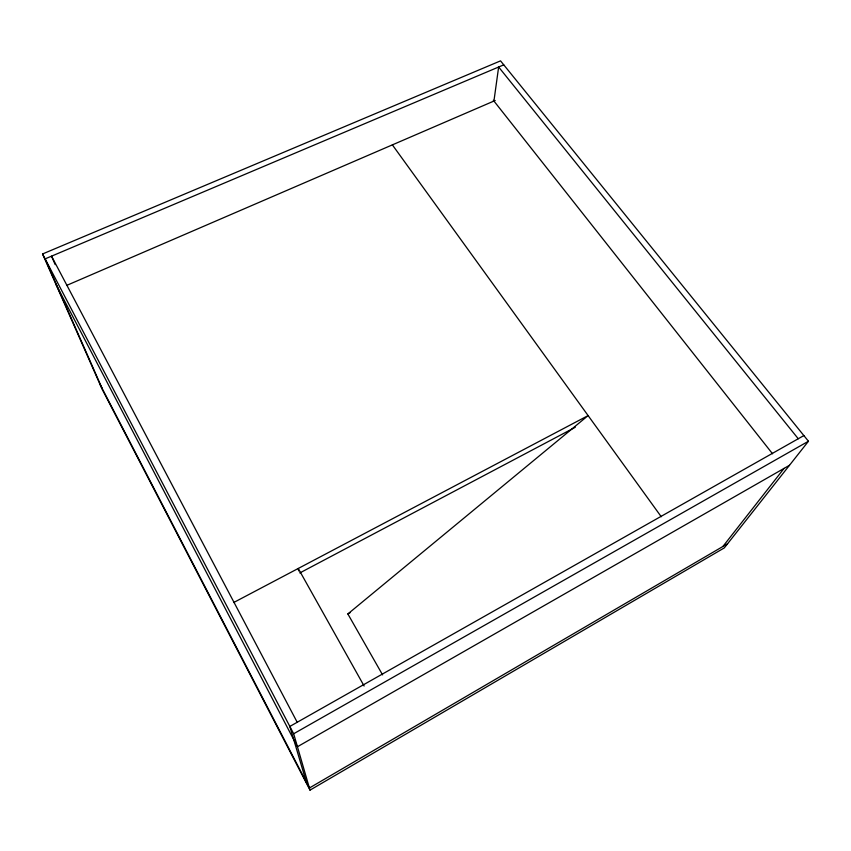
<?xml version="1.0" encoding="UTF-8"?>
<svg xmlns="http://www.w3.org/2000/svg" width="851" height="851" viewBox="0 0 851 851"><rect width="100%" height="100%" fill="white"/><g stroke="black" fill="none" stroke-linecap="round" stroke-linejoin="round"><path stroke-width="1.28" d="M493.931 101.056L498.643 67.016L798.259 438.754M722.903 546.48L784.079 468.38M808.45 441.243L724.318 547.884L310.009 790.132L102.205 389.343L42.55 253.97L500.537 60.868L808.45 441.243L293.669 733.753L310.009 790.132M382.588 674.886L347.857 613.954L588.115 415.586L233.717 602.508M727.584 543.746L309.392 788.005L99.854 384.024M789.473 465.295L297.435 746.742L55.879 284.213M803.865 435.574L289.84 726.435L306.317 782.069M347.857 613.954L350.006 612.784M299.786 572.957L575.265 427.287M66.91 285.308L495.208 100.503M503.76 64.857L45.124 258.874L102.088 388.322M493.314 100.258L772.548 453.785M392.375 144.872L661.248 516.738M364.111 686.002L298.254 568.479L298.658 570.904M297.201 722.265L51.539 256.162L55.177 264.618M42.55 253.97L293.669 733.753"/></g></svg>
